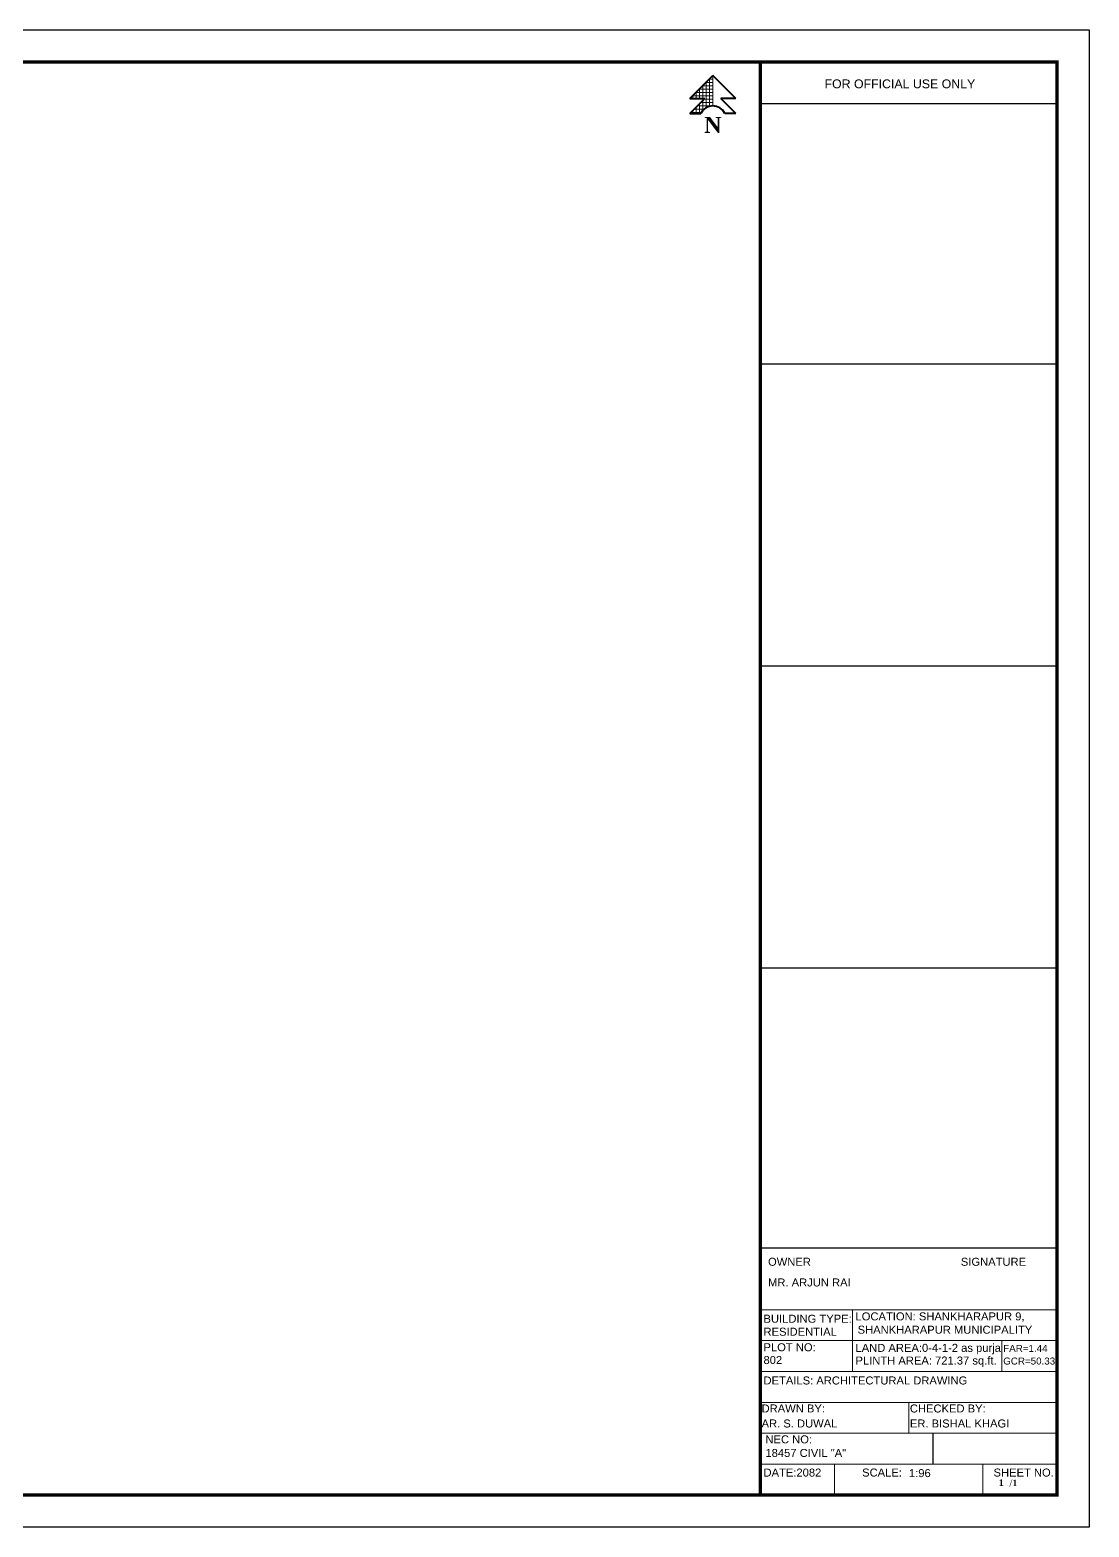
# Model space of a CAD drawing. Header units: inches. Extents: x 136316 to 155547, y -21384 to -17606.
# Drawn here: x 137904 to 139491, y -21083 to -18837 of the extents above; entities that cross this region are included whole.
import ezdxf

# ---------------------------------------------------------------- set-up
doc = ezdxf.new("R2010")
doc.units = ezdxf.units.IN
doc.header["$LTSCALE"] = 0.5
doc.header["$MEASUREMENT"] = 0
doc.layers.add('A-Wall', color=7, linetype='Continuous')
for name, color, linetype, lineweight in [('TEXT', 220, 'Continuous', 9), ('Text 0.200', 122, 'Continuous', 20), ('wall', 1, 'Continuous', 40)]:
    doc.layers.add(name, color=color, linetype=linetype, lineweight=lineweight)
doc.styles.add('ordinary', font='arial.ttf')
doc.styles.get("Standard").update_dxf_attribs({"font": 'arial.ttf'})
doc.styles.add('titles', font='arial.ttf')

# ---------------------------------------------------------------- blocks, each defined once
blk = doc.blocks.new('SDEGH')
at = {"layer": 'TEXT'}
h = blk.add_hatch(dxfattribs=at)
h.set_pattern_fill('NET', color=256, scale=40, style=0)
h.set_pattern_definition([(0, (43922.391, -13181.093), (0, 5), []), (90, (43922.391, -13181.093), (-5, 3e-16), [])])
h.paths.add_polyline_path([(52300.8, -9226.1), (52266.3, -9260.6), (52288.8, -9260.6), (52266.3, -9283.1), (52282.8, -9283.1, -0.284572), (52300.8, -9272)])
blk.add_line((52300.8, -9226.1), (52300.8, -9272), dxfattribs=at)
at = {"layer": 'wall'}
for p, q in [((52266.3, -9260.6), (52300.8, -9226.1)), ((52335.4, -9260.6), (52300.8, -9226.1)), ((52266.3, -9260.6), (52288.8, -9260.6)), ((52266.3, -9283.1), (52288.8, -9260.6)), ((52335.4, -9260.6), (52312.9, -9260.6)), ((52335.4, -9283.1), (52312.9, -9260.6)), ((52266.3, -9283.1), (52282.8, -9283.1)), ((52335.4, -9283.1), (52318.8, -9283.1))]:
    blk.add_line(p, q, dxfattribs=at)
blk.add_arc((52300.8, -9292), 20.1, 26.4605, 153.5395, dxfattribs=at)
at = {"layer": 'Defpoints', "insert": (52287.7, -9288.2), "char_height": 24, "width": 23.16, "attachment_point": 1}
blk.add_mtext('{\\fTimes New Roman|b1|i0|c0|p18;N}', dxfattribs=at)

msp = doc.modelspace()

# ---------------------------------------------------------------- linework, layer by layer
for p, q in [((138998.6, -18947.9), (139443.2, -18947.9)), ((138998.6, -19338.2), (139443.2, -19338.2)), ((138998.6, -19791), (139443.2, -19791)), ((138998.6, -20243.7), (139443.2, -20243.7)), ((138998.6, -20664), (139443.2, -20664))]:
    msp.add_line(p, q)
msp.add_lwpolyline([(136316.4, -21082.5), (136316.4, -18837.5), (139491.2, -18837.5), (139491.2, -21082.5)], close=True)
at = {"const_width": 4.8}
msp.add_lwpolyline([(139443.2, -21034.5), (139443.2, -18885.5), (136460.4, -18885.5), (136460.4, -21034.5)], close=True, dxfattribs=at)
msp.add_lwpolyline([(138998.6, -21034.5), (138998.6, -18885.5)], dxfattribs=at)
at = {"layer": 'A-Wall', "ltscale": 50}
msp.add_line((139257.2, -20941.9), (139257.2, -20988.2), dxfattribs=at)
at = {"layer": 'TEXT'}
for p, q in [((138998.6, -20756.6), (139443.2, -20756.6)), ((139136.5, -20756.6), (139136.5, -20849.2)), ((138998.6, -20802.9), (139443.2, -20802.9)), ((139360.3, -20802.9), (139360.3, -20849.3)), ((138998.6, -20849.2), (139443.2, -20849.2)), ((138998.6, -20895.6), (139443.2, -20895.6)), ((139220.9, -20895.6), (139220.9, -20941.9)), ((138998.6, -20941.9), (139443.2, -20941.9)), ((138998.6, -20988.2), (139443.2, -20988.2)), ((139109.7, -21034.5), (139109.7, -20988.2)), ((139332.1, -21034.5), (139332.1, -20988.2))]:
    msp.add_line(p, q, dxfattribs=at)

# ---------------------------------------------------------------- block references
at = {"layer": 'wall'}
msp.add_blockref('SDEGH', (86626.5, -9679.6), dxfattribs=at)

# ---------------------------------------------------------------- texts
at = {"insert": (139094.8, -18911.7), "char_height": 13.228, "attachment_point": 1, "style": 'titles'}
msp.add_mtext('FOR OFFICIAL USE ONLY', dxfattribs=at)
at = {"insert": (139332.1, -20997.3), "char_height": 6.5423, "width": 86.843, "attachment_point": 1}
msp.add_mtext('\\A1;{\\fTimes New Roman|b1|i0|c0|p18;\\H1.2367x;\\P\\pi29.76545;\\H0.80859x;    \\fBookman Old Style|b0|i0|c0|p18;\\H1.6907x;/\\fBookman Old Style|b1|i0|c0|p18;\\H0.86414x;1\\fArial|b1|i0|c0|p34;\\H1.2047x; \\H0.8998x;   }', dxfattribs=at)
at = {"layer": 'TEXT', "style": 'ordinary'}
for s, height, p in [('OWNER', 12, (139010.1, -20690.7)), ('SIGNATURE', 12, (139299.1, -20690.7)), ('MR. ARJUN RAI', 12, (139010.1, -20721.7)), ('BUILDING TYPE:  ', 12, (139003.3, -20776.1)), ('LOCATION: SHANKHARAPUR 9,', 12, (139141.2, -20772.6)), ('RESIDENTIAL', 12, (139003.3, -20795.6)), ('SHANKHARAPUR MUNICIPALITY', 12, (139144.4, -20792.6)), ('PLOT NO: ', 12, (139003.3, -20818.9)), ('LAND AREA:0-4-1-2 as purja', 12, (139141.2, -20819.8)), ('FAR=1.44', 10.5, (139362.6, -20819.8)), ('802', 12, (139003.3, -20838)), ('PLINTH AREA: 721.37 sq.ft.', 12, (139141.2, -20838.8)), ('GCR=50.33', 10.5, (139362.6, -20838.8)), ('DETAILS: ARCHITECTURAL DRAWING ', 12, (139003.3, -20868.7)), ('DRAWN BY:', 12, (139000.4, -20910.7)), ('CHECKED BY: ', 12, (139222.7, -20910.7)), ('AR. S. DUWAL', 12, (139000.4, -20933.2)), ('ER. BISHAL KHAGI', 12, (139222.7, -20933.2)), ('NEC NO:', 12, (139006.2, -20957)), ('18457 CIVIL "A"', 12, (139006.2, -20977.4)), ('DATE:2082', 12, (139003.3, -21006.8)), ('SCALE:', 12, (139151.1, -21006.8)), ('SHEET NO.', 12, (139348.1, -21006.8))]:
    msp.add_text(s, height=height, dxfattribs=at).set_placement(p)
msp.add_attdef('1:96', (139221.3, -21007.6), 'SCALE', height=12, dxfattribs=at)
at = {"layer": 'Text 0.200', "ltscale": 10, "insert": (139359.6, -21010.9), "char_height": 9.93, "width": 19.482, "attachment_point": 2}
msp.add_mtext('{\\fBookman Old Style|b1|i0|c0|p18;1}', dxfattribs=at)

doc.saveas('drawing.dxf')
